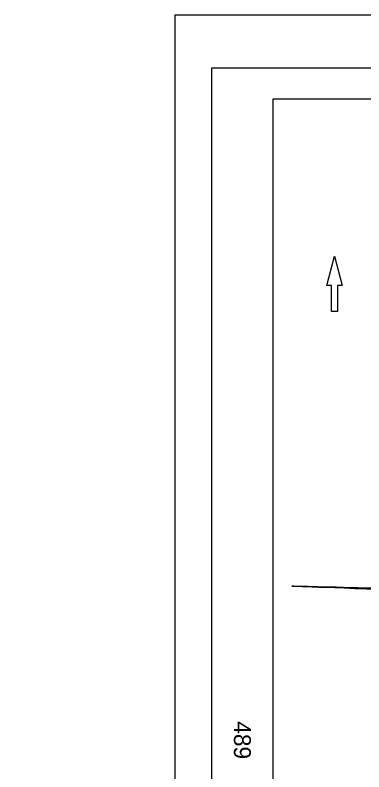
# Model space of a CAD drawing. Extents: x -1024 to 866, y -472 to 714.
# Drawn here: x -1024 to -740, y 98 to 714 of the extents above; entities that cross this region are included whole.
import ezdxf

# ---------------------------------------------------------------- set-up
doc = ezdxf.new("R2010")
doc.units = 0
for name, color, linetype in [('border_PLOTTING-ELEMENTS', 7, 'Continuous'), ('border_rw_22x34_Cut_Lines', 7, 'Continuous'), ('border_SHEET', 7, 'Continuous'), ('border_WITHIN-BORDER-anno', 7, 'Continuous'), ('pp_PRESENTATION', 7, 'Continuous'), ('tcd_SIGN-OVERHEAD', 7, 'Continuous')]:
    doc.layers.add(name, color=color, linetype=linetype)

msp = doc.modelspace()

# ---------------------------------------------------------------- linework, layer by layer
at = {"layer": 'border_PLOTTING-ELEMENTS'}
for points in [[(-894.0438999999999, -472.43887200474404), (865.9596200070404, -472.43887200474404), (865.9596200070404, 713.5635000000001), (-894.0438999999999, 713.5635000000001)], [(-864.0436399994784, 670.5633659997318), (835.9593600065217, 670.5633659997318), (835.9593600065217, -429.4386340042688), (-864.0436399994784, -429.43863400426847)]]:
    msp.add_lwpolyline(points, close=True, dxfattribs=at)
at = {"layer": 'border_rw_22x34_Cut_Lines'}
msp.add_lwpolyline([(-864.0436399994784, 670.5633659997318), (835.9593600065217, 670.5633659997318), (835.9593600065217, -429.4386340042688), (-864.0436399994784, -429.4386340042688)], close=True, dxfattribs=at)
at = {"layer": 'border_SHEET'}
for p, q in [((-814.043639999479, 645.561815996632), (810.9596100070208, 645.561815996632)), ((-814.043639999479, -404.4402840075679), (-814.043639999479, 645.561815996632))]:
    msp.add_line(p, q, dxfattribs=at)
at = {"layer": 'pp_PRESENTATION'}
for p, q in [((-770.2160254080754, 493.49234518611024), (-764.0772754096013, 517.3978451861102)), ((-764.0772754096013, 517.3978451861102), (-757.9375254080754, 493.48659518458436)), ((-766.5772754096013, 493.49234518611024), (-770.2160254080754, 493.49234518611024)), ((-766.5772754096013, 472.39109518458434), (-766.5772754096013, 493.49234518611024)), ((-761.5772754096013, 493.48659518458436), (-761.5772754096013, 472.39109518458434)), ((-757.9375254080754, 493.48659518458436), (-761.5772754096013, 493.48659518458436)), ((-764.0772754096013, 472.39109518458434), (-766.5772754096013, 472.39109518458434)), ((-761.5772754096013, 472.39109518458434), (-764.0772754096013, 472.39109518458434))]:
    msp.add_line(p, q, dxfattribs=at)
at = {"layer": 'tcd_SIGN-OVERHEAD'}
msp.add_spline([(-579.5809, 234.90200000000002), (-572.8371000000001, 236.26520000000002), (-568.7714, 240.91250000000002), (-568.7714, 240.91250000000002), (-565.0716, 243.21720000000002), (-562.1510000000001, 245.0522)], degree=3, dxfattribs=at)

# ---------------------------------------------------------------- texts
at = {"layer": 'border_WITHIN-BORDER-anno'}
msp.add_text('489', height=13.779526759053518, rotation=270, dxfattribs=at).set_placement((-845.9459038040064, 139.09363435802265))

doc.saveas('drawing.dxf')
